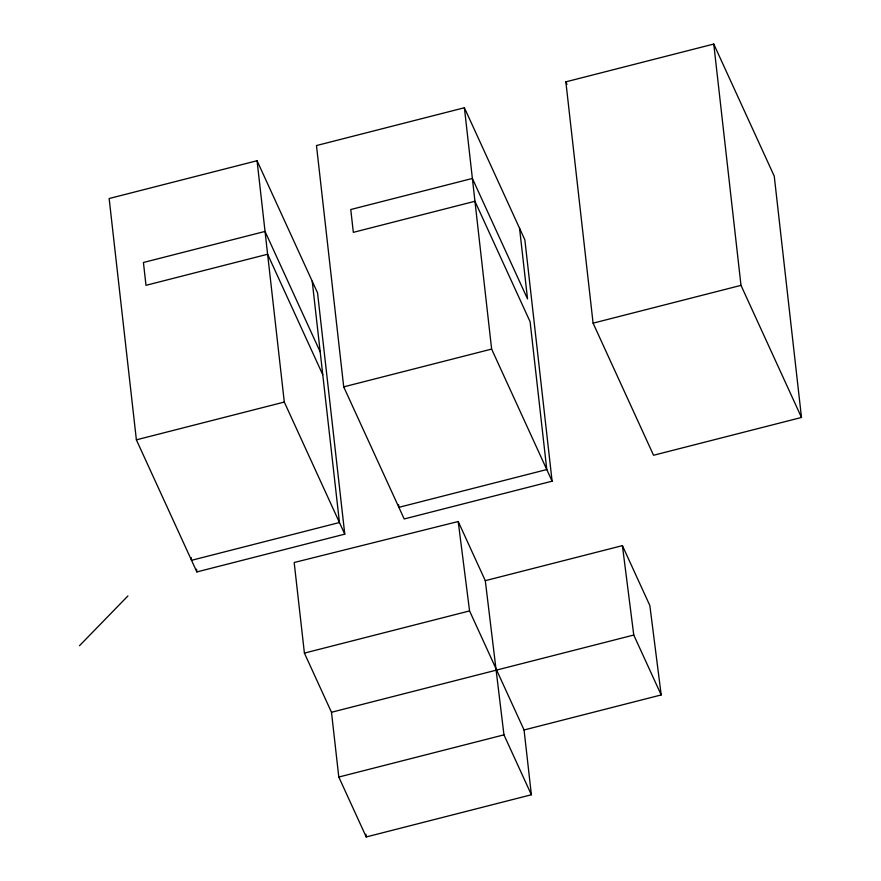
<?xml version="1.0" encoding="UTF-8"?>
<svg xmlns="http://www.w3.org/2000/svg" width="881" height="881" viewBox="0 0 881 881"><rect width="100%" height="100%" fill="white"/><g stroke="black" fill="none" stroke-linecap="round" stroke-linejoin="round"><path stroke-width="1.32" d="M79.521 645.696L127.932 595.93M257.065 160.727L109.145 198.522L136.379 439.839L196.859 571.934L344.768 534.15L317.534 292.822L257.065 160.727L284.299 402.055L344.768 534.15M464.397 107.757L316.477 145.552L343.711 386.869L404.192 518.964L552.101 481.18L524.867 239.852L464.397 107.757L491.631 349.085L552.101 481.18M565.855 81.845L713.764 44.05L774.245 176.145L801.479 417.462L653.559 455.257L593.089 323.162L565.855 81.845L566.99 84.334M136.379 439.839L284.299 402.055M343.711 386.869L491.631 349.085M593.089 323.162L740.998 285.367L801.479 417.462M458.208 521.519L485.299 580.667L622.415 545.636L649.848 605.544L661.191 694.944L524.063 729.975L469.562 610.918L458.208 521.519L294.177 562.507L304.408 653.107L331.487 712.266L338.8 777.042L366.232 836.95L531.375 794.761L524.063 729.975M304.408 653.107L469.562 610.918M331.487 712.266L633.758 635.036L661.191 694.944M338.8 777.042L503.954 734.853L531.375 794.761M320.199 351.893L265.038 231.428L143.427 262.494L145.993 285.323L267.615 254.246L322.765 374.722M622.415 545.636L633.758 635.036M485.299 580.667L503.954 734.853M713.764 44.05L740.998 285.367M519.548 228.234L527.532 298.923L472.37 178.458L350.759 209.524L353.325 232.353L474.947 201.275L530.109 321.752L546.782 469.551L398.862 507.346L398.564 504.615M312.215 281.204L339.449 522.521L191.529 560.316L191.221 557.585M365.923 834.252L366.232 836.95M196.551 569.214L196.859 571.934"/></g></svg>
